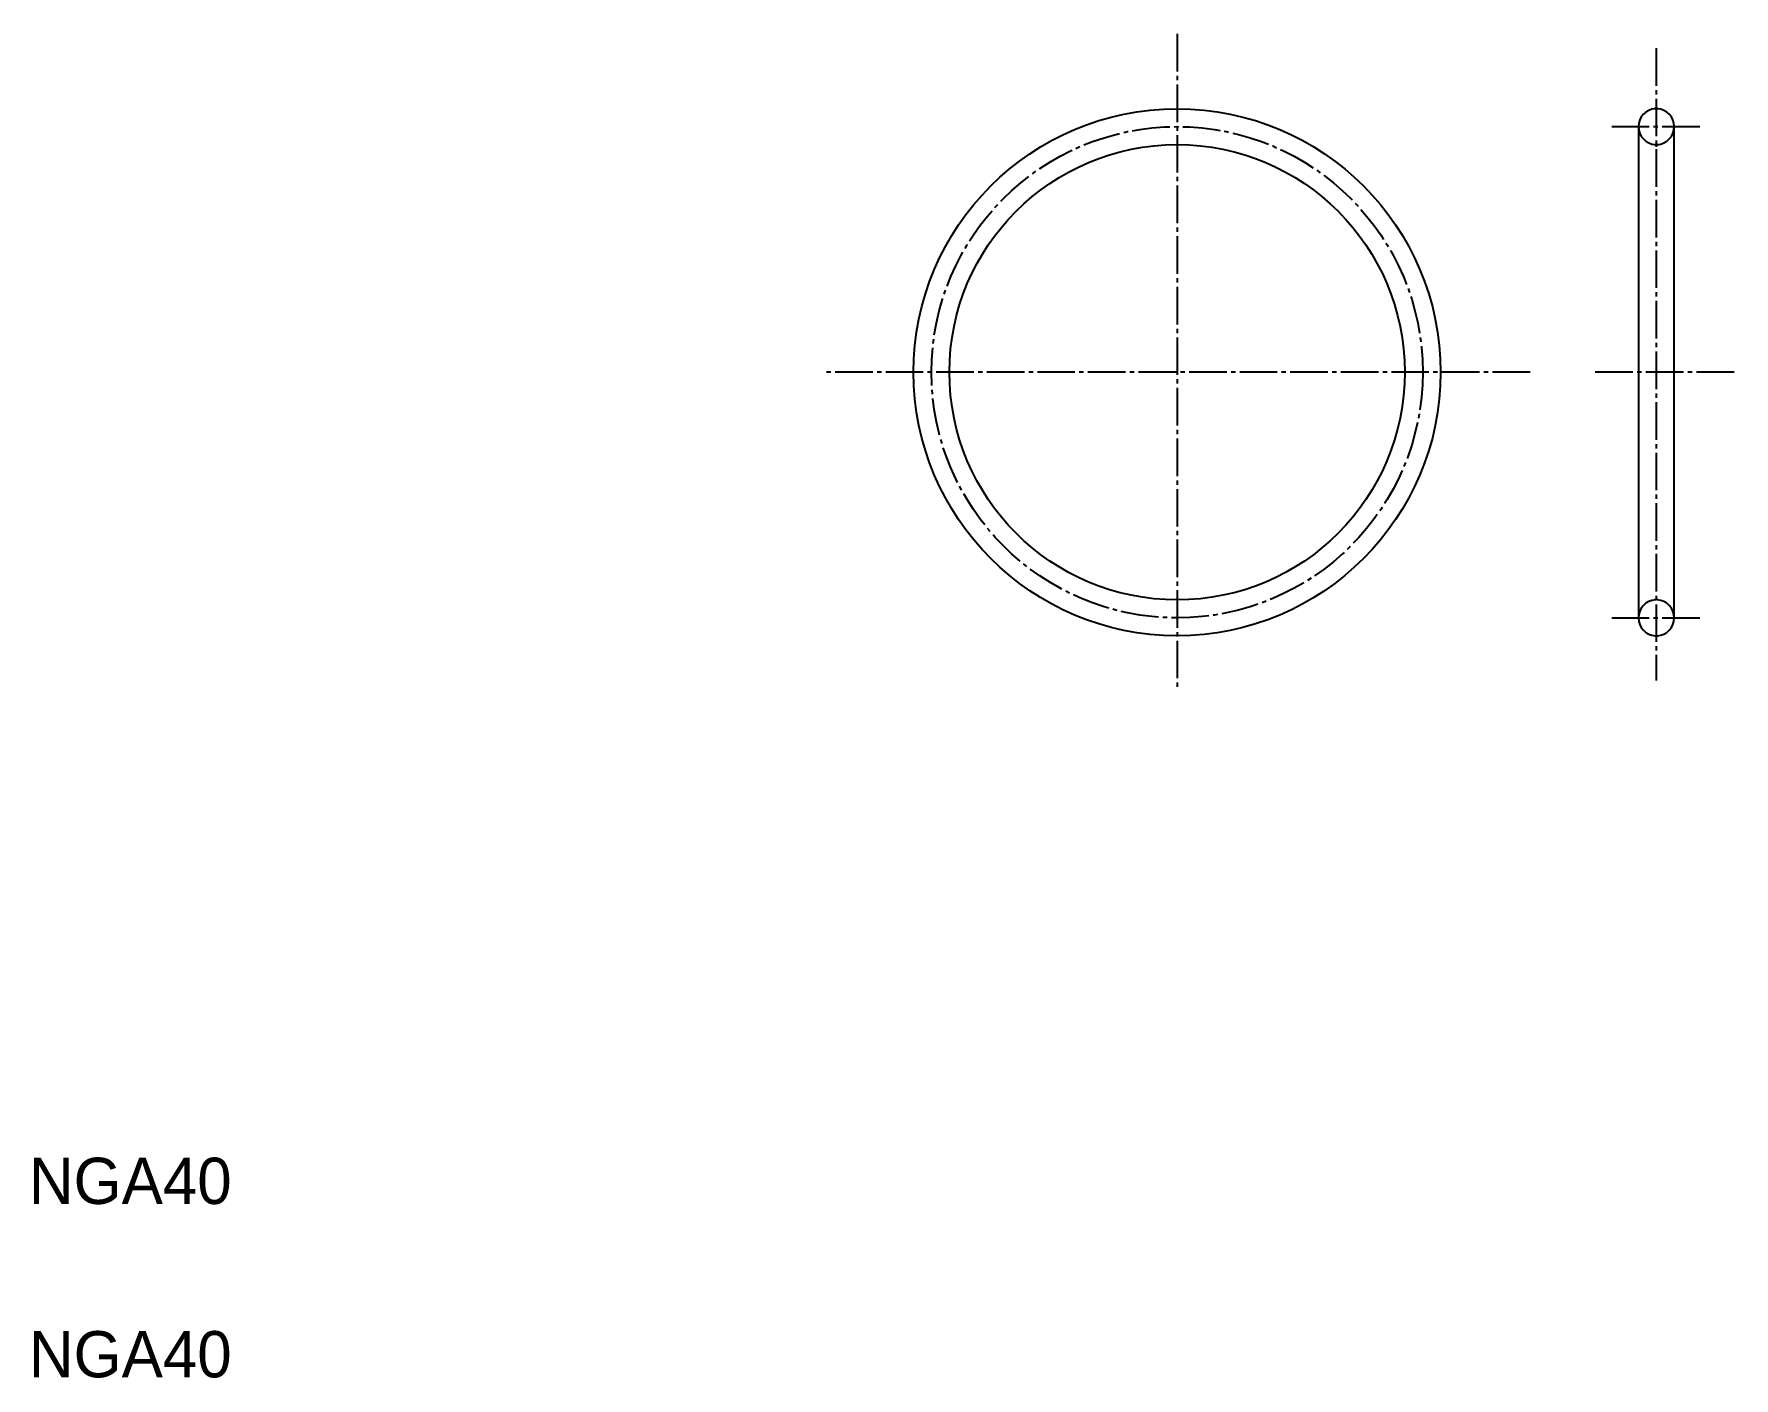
# Model space of a CAD drawing. Extents: x 10 to 158, y 10 to 126.
import ezdxf

# ---------------------------------------------------------------- set-up
doc = ezdxf.new("R2010")
doc.units = 0
doc.header["$LTSCALE"] = 0.25
doc.linetypes.add('CENTER', pattern=[17.5, 13, -1.5, 1.5, -1.5])
doc.layers.get('0').update_dxf_attribs({"linetype": 'CONTINUOUS'})
doc.layers.add('CENTER', color=1, linetype='CENTER')

msp = doc.modelspace()

# ---------------------------------------------------------------- linework, layer by layer
at = {"color": 7, "linetype": 'CONTINUOUS'}
for p, q in [((150.71, 119.86), (150.86, 119.86)), ((150.71, 119.75), (150.71, 119.86)), ((150.86, 119.75), (150.86, 119.86)), ((149.24, 118.21), (149.24, 75.71)), ((152.34, 75.71), (152.34, 118.21)), ((150.71, 116.66), (150.71, 116.56)), ((150.71, 116.56), (150.86, 116.56)), ((150.86, 116.66), (150.86, 116.56)), ((150.71, 77.36), (150.86, 77.36)), ((150.71, 77.25), (150.71, 77.36)), ((150.86, 77.25), (150.86, 77.36)), ((150.71, 74.16), (150.71, 74.06)), ((150.71, 74.06), (150.86, 74.06)), ((150.86, 74.16), (150.86, 74.06))]:
    msp.add_line(p, q, dxfattribs=at)
for p, q in [((149.24, 107.58), (149.24, 107.58)), ((149.24, 96.96), (149.24, 96.96))]:
    msp.add_line(p, q)
for radius in [22.8, 19.7]:
    msp.add_circle((109.33, 96.96), radius, dxfattribs=at)
for centre, start, end in [((150.79, 118.21), 92.7735, 267.2265), ((150.79, 118.21), 272.7735, 87.2265), ((150.79, 75.71), 92.7735, 267.2265), ((150.79, 75.71), 272.7735, 87.2265)]:
    msp.add_arc(centre, 1.55, start, end, dxfattribs=at)
at = {"layer": 'CENTER', "color": 1, "linetype": 'CENTER'}
for p, q in [((109.33, 126.23), (109.33, 69.46)), ((150.79, 125), (150.79, 70.28)), ((146.93, 118.21), (154.65, 118.21)), ((139.87, 96.96), (78.8, 96.96)), ((157.51, 96.96), (145.3, 96.96)), ((146.93, 75.71), (154.65, 75.71))]:
    msp.add_line(p, q, dxfattribs=at)
msp.add_circle((109.33, 96.96), 21.25, dxfattribs=at)

# ---------------------------------------------------------------- texts
for p in [(10, 25), (10, 10)]:
    msp.add_text('NGA40', height=4).set_placement(p)

doc.saveas('drawing.dxf')
